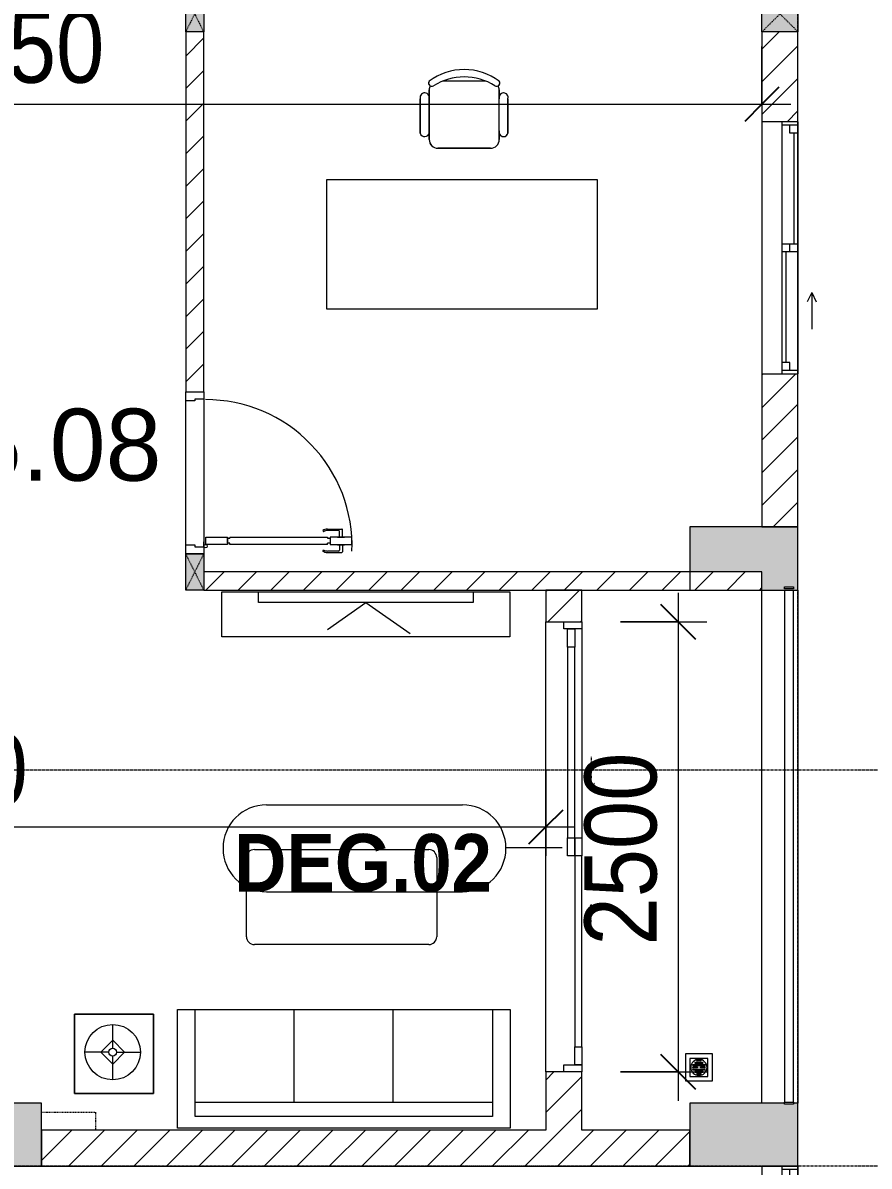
# Model space of a CAD drawing. Header units: millimetres. Extents: x 1591 to 239243, y -15958 to 82755.
# Drawn here: x 224947 to 229646, y 37037 to 43387 of the extents above; entities that cross this region are included whole.
import ezdxf

# ---------------------------------------------------------------- set-up
doc = ezdxf.new("R2010")
doc.units = ezdxf.units.MM
for name, pattern in [('Dash 1_8_', [6.35, 3.175, -3.175]), ('Dash_2_', [6, 3, -3]), ('Grid Line', [22.225, 12.7, -3.175, 3.175, -3.175])]:
    doc.linetypes.add(name, pattern=pattern)
for name, color, linetype, lineweight in [('0-1', 250, 'Continuous', 5), ('A-ANNO-DIMS', 211, 'Continuous', 9), ('A-ANNO-DIMS-160', 211, 'Continuous', 9), ('A-AREA', 32, 'Dash 1_8_', 9), ('A-AREA-IDEN', 2, 'Continuous', 9), ('A-DETL-GENF-1', 9, 'Continuous', 9), ('A-DOOR', 31, 'Continuous', 9), ('A-DOOR-1', 254, 'Continuous', 9), ('A-DOOR-2', 9, 'Continuous', 9), ('A-DOOR-FRAM', 31, 'Continuous', 9), ('A-DOOR-HDLN', 31, 'Dash_2_', 9), ('A-DOOR-IDEN', 31, 'Continuous', 9), ('A-FLOR-2', 9, 'Continuous', 9), ('A-FLOR-HRAL', 11, 'Continuous', 9), ('A-GLAZ', 151, 'Continuous', 9), ('A-WALL', 113, 'Continuous', 9), ('A-WALL-1', 253, 'Continuous', 18), ('A-WALL-2', 9, 'Continuous', 9), ('A-WALL-3', 113, 'Continuous', 18), ('A-WALL-PATT-1', 10, 'Continuous', 9), ('A-WALL-PATT-2', 111, 'Continuous', 9), ('I-FURN', 30, 'Continuous', 9), ('I-FURN-1', 254, 'Continuous', 9), ('M-EQPM-1', 254, 'Continuous', 9), ('S-COLS', 52, 'Continuous', 9), ('S-COLS-1', 52, 'Continuous', 5), ('S-COLS-2', 250, 'Continuous', 18), ('S-COLS-4', 254, 'Continuous', 9), ('S-COLS-5', 253, 'Continuous', 18), ('S-COLS-6', 52, 'Continuous', 18), ('S-COLS-HDLN', 52, 'Dash_2_', 9), ('S-COLS-HDLN-1', 9, 'Dash_2_', 9), ('S-GRID-1', 1, 'Grid Line', 9)]:
    doc.layers.add(name, color=color, linetype=linetype, lineweight=lineweight)
doc.styles.add('Arial_9', font='arial_0.ttf', dxfattribs={"height": 400})
doc.styles.add('Arial_B_4', font='arialbd_0.ttf', dxfattribs={"width": 0.9, "height": 320})
doc.styles.add('UTM Avo', font='UTM Avo.ttf', dxfattribs={"width": 0.9, "height": 400})
doc.dimstyles.new('1_Dim_chi_tiet_2_5', dxfattribs={"dimscale": 304.8, "dimtxt": 399.720379, "dimasz": 0.629921, "dimexe": 0.524934, "dimexo": 0.0625, "dimgap": 0.052493, "dimtad": 1, "dimdec": 0, "dimrnd": 5, "dimzin": 0, "dimdsep": 46, "dimtxsty": 'UTM Avo', "dimblk1": 'OBLIQUE', "dimblk2": 'OBLIQUE', "dimsah": 1, "dimcen": 0.09, "dimdle": 0.524934, "dimazin": 0, "dimtfac": 1, "dimtdec": 4, "dimtix": 1, "dimtmove": 0, "dimatfit": 3, "dimfxl": 1.049869, "dimfxlon": 1, "dimtvp": 1, "dimtolj": 1, "dimtzin": 0, "dimarcsym": 2})
doc.dimstyles.new('1_Dim_chi_tiet_2_5_1', dxfattribs={"dimscale": 304.8, "dimtxt": 399.720379, "dimasz": 0.629921, "dimexe": 0.524934, "dimexo": 0.0625, "dimgap": 0.052493, "dimtad": 1, "dimdec": 0, "dimrnd": 5, "dimzin": 0, "dimdsep": 46, "dimtxsty": 'UTM Avo', "dimblk1": 'OBLIQUE', "dimblk2": 'OBLIQUE', "dimsah": 1, "dimcen": 0.09, "dimdle": 0.524934, "dimazin": 0, "dimtfac": 1, "dimtdec": 4, "dimtix": 1, "dimtmove": 0, "dimatfit": 3, "dimfxl": 1.049869, "dimfxlon": 1, "dimtvp": 1, "dimtolj": 1, "dimtzin": 0, "dimarcsym": 2})
pattern_1 = [(45, (0, 0), (-90.50967, 90.50967), [])]
pattern_2 = [(45, (101998.83, 0), (-90.50967, 90.50967), [])]

# ---------------------------------------------------------------- blocks, each defined once
blk = doc.blocks.new('NCV_TKTC_KET CAU_rvt-1-TKCS_MB TẦNG 5')
at = {"layer": 'S-COLS-1'}
h = blk.add_hatch(color=256, dxfattribs=at)
h.paths.add_polyline_path([(127252.4, 40236.9), (127252.4, 40586.9), (126652.4, 40585.9), (126652.6, 40336.9), (127052.6, 40336.9), (127052.6, 40236.9), (127227.6, 40236.9)])
h.paths.add_polyline_path([(127227.6, 40243.7), (127177.6, 40243.7), (127177.6, 40253.7), (127227.6, 40253.7)])
for points in [[(122208.4, 37036.9), (123052.6, 37036.9), (123052.6, 37386.9), (122052.6, 37386.9), (122052.6, 37036.9)], [(127052.6, 37036.9), (127052.6, 37037.4), (127252.6, 37037.4), (127252.4, 37386.9), (127227.6, 37386.9), (127227.6, 37381.9), (127177.6, 37381.9), (127177.6, 37386.9), (126652.6, 37386.9), (126652.6, 37036.9), (127044.5, 37036.9)]]:
    blk.add_hatch(color=256, dxfattribs=at).paths.add_polyline_path(points)
at = {"layer": 'S-COLS-2'}
for p, q in [((126652.4, 40586.9), (126652.4, 40236.9)), ((127252.4, 40586.9), (126652.4, 40586.9)), ((127252.4, 40236.9), (127252.4, 40586.9)), ((126652.4, 40236.9), (127252.4, 40236.9)), ((123052.6, 37386.9), (122052.6, 37386.9)), ((123052.6, 37036.9), (123052.6, 37386.9)), ((126652.6, 37386.9), (126652.6, 37036.9)), ((127177.6, 37386.9), (126652.6, 37386.9)), ((127252.6, 37386.9), (127227.6, 37386.9)), ((127252.6, 37036.9), (127252.6, 37386.9)), ((122052.6, 37036.9), (123052.6, 37036.9)), ((126652.6, 37036.9), (127252.6, 37036.9))]:
    blk.add_line(p, q, dxfattribs=at)
blk = doc.blocks.new('DOOR_CW_01 CANH MO-PANEL KINH - DIW_01-900x2200-CỬA GỖ VÂN LAMINATE-553375-TKCS_MB TẦNG 5')
at = {"layer": 'A-DETL-GENF-1'}
for p, q in [((-397, -182), (-397, -62)), ((-397, -62), (-357, -62)), ((-357, -62), (-357, -182)), ((-357, -182), (-397, -182)), ((-391, -196), (-391, -182)), ((-391, -182), (-363, -182)), ((-363, -182), (-363, -196)), ((-397, -196), (-391, -196)), ((-397, -738), (-397, -196)), ((-357, -196), (-363, -196)), ((-357, -196), (-357, -738)), ((-442, -737), (-442, -816.5)), ((-434, -799.5), (-434, -737)), ((-433.9, -711.2), (-427.3, -715.8)), ((-397, -738), (-391, -738)), ((-357, -752), (-397, -752)), ((-397, -752), (-397, -872)), ((-391, -752), (-391, -738)), ((-363, -752), (-391, -752)), ((-357, -738), (-363, -738)), ((-363, -738), (-363, -752)), ((-357, -872), (-357, -752)), ((-320.1, -711.2), (-326.7, -715.8)), ((-320, -799.5), (-320, -737)), ((-312, -737), (-312, -816.5)), ((-399, -820.5), (-438, -820.5)), ((-399, -803.5), (-430, -803.5)), ((-399, -792.2), (-399, -831.8)), ((-397, -792.2), (-399, -792.2)), ((-397, -792.2), (-397, -831.8)), ((-357, -792.2), (-357, -831.8)), ((-357, -792.2), (-355, -792.2)), ((-355, -792.2), (-355, -831.8)), ((-355, -803.5), (-324, -803.5)), ((-355, -820.5), (-316, -820.5)), ((-399, -831.8), (-397, -831.8)), ((-397, -872), (-357, -872)), ((-355, -831.8), (-357, -831.8))]:
    blk.add_line(p, q, dxfattribs=at)
blk.add_circle((-407, -60), 10, dxfattribs=at)
for centre, radius, start, end in [((-407, -60), 814, 268, 0), ((-397, -737), 45, 145, 180), ((-397, -737), 37, 145, 180), ((-357, -737), 37, 0, 35), ((-357, -737), 45, 360, 35), ((-438, -816.5), 4, 180, 270), ((-430, -799.5), 4, 180, 270), ((-324, -799.5), 4, 270, 0), ((-316, -816.5), 4, 270, 0)]:
    blk.add_arc(centre, radius, start, end, dxfattribs=at)
at = {"layer": 'A-DOOR-2'}
for p, q in [((-450, -50), (-450, 50)), ((-450, 50), (-400, 50)), ((-400, 50), (-400, 0)), ((400, 0), (400, 50)), ((400, 50), (450, 50)), ((450, 50), (450, -50)), ((-410, -50), (-450, -50)), ((-410, 0), (-410, -50)), ((-400, 0), (-410, 0)), ((-407, -50), (-382, -50)), ((410, 0), (400, 0)), ((410, -50), (410, 0)), ((450, -50), (410, -50))]:
    blk.add_line(p, q, dxfattribs=at)
blk = doc.blocks.new('BAN LV A - BAN LV A_dwg_ban hoc2-348006-TKCS_MB TẦNG 5')
at = {"layer": 'I-FURN'}
for p, q in [((-194.4, 388.8), (-194.4, 113.4)), ((145.8, 437.4), (-145.8, 437.4)), ((194.4, 113.4), (194.4, 388.8)), ((-243, 354.4), (-243, 162)), ((194.4, 351.4), (194.4, 150.8)), ((243.7, 162), (243.7, 354.4)), ((-120.5, 64.8), (120.5, 64.8))]:
    blk.add_line(p, q, dxfattribs=at)
at = {"layer": 'I-FURN', "flags": 128}
blk.add_lwpolyline([(-737.8, 610.5), (-737.8, 1330.5), (-154.9, 1330.5), (762.2, 1330.5), (762.2, 610.5)], close=True, dxfattribs=at)
at = {"layer": 'I-FURN'}
for centre, radius, start, end in [((-145.8, 388.8), 48.6, 90, 180), ((145.8, 388.8), 48.6, 360, 90), ((-218.7, 347.3), 25.3, 343.7398, 163.7398), ((219.4, 347.3), 25.3, 16.2602, 170.70537), ((-218.7, 154.9), 25.3, 163.7398, 16.2602), ((219.4, 154.9), 25.3, 189.29463, 16.2602), ((-180.2, 75.4), 17.8, 57.97259, 216.69006), ((-145.8, 113.4), 48.6, 180, 207.58444), ((0, 324), 324, 233.1301, 306.8699), ((0, 359.3), 318.2, 237.57575, 302.42425), ((180.2, 75.4), 17.8, 323.30994, 122.02741), ((145.8, 113.4), 48.6, 332.41556, 0)]:
    blk.add_arc(centre, radius, start, end, dxfattribs=at)
blk = doc.blocks.new('BAN LV A - BAN LV A_dwg-348005-TKCS_MB TẦNG 5')
at = {"extrusion": (0, 0, -1), "zscale": -1, "rotation": 180}
blk.add_blockref('BAN LV A - BAN LV A_dwg_ban hoc2-348006-TKCS_MB TẦNG 5', (-729, 1383.7), dxfattribs=at)
blk = doc.blocks.new('BAN LV A - BAN LV A-401069-TKCS_MB TẦNG 5')
at = {"layer": 'I-FURN-1'}
for p, q in [((-8.8, -53.2), (1491.2, -53.2)), ((-8.8, -773.2), (-8.8, -53.2)), ((1491.2, -53.2), (1491.2, -773.2)), ((1491.2, -773.2), (-8.8, -773.2)), ((583.2, -946.3), (874.8, -946.3)), ((534.6, -1029.3), (534.6, -994.9)), ((923.4, -994.9), (923.4, -1032.3)), ((486, -1221.7), (486, -1029.3)), ((972.7, -1029.3), (972.7, -1221.7)), ((534.6, -1270.3), (534.6, -1235.9)), ((923.4, -1232.9), (923.4, -1270.3))]:
    blk.add_line(p, q, dxfattribs=at)
for centre, radius, start, end in [((583.2, -994.9), 48.6, 90, 180), ((874.8, -994.9), 48.6, 0, 90), ((510.3, -1036.4), 25.3, 16.2602, 163.7398), ((948.4, -1036.4), 25.3, 16.2602, 170.70537), ((510.3, -1228.8), 25.3, 163.7398, 343.7398), ((948.4, -1228.8), 25.3, 189.29463, 16.2602), ((548.9, -1308.3), 17.8, 119.40397, 216.69006), ((583.2, -1270.3), 48.6, 180, 207.58444), ((729, -1059.7), 324, 233.1301, 306.8699), ((874.8, -1270.3), 48.6, 332.41556, 0), ((909.2, -1308.3), 17.8, 323.30994, 60.59603)]:
    blk.add_arc(centre, radius, start, end, dxfattribs=at)
at = {"extrusion": (0, 0, -1), "zscale": -1, "rotation": 180}
blk.add_blockref('BAN LV A - BAN LV A_dwg-348005-TKCS_MB TẦNG 5', (0, 0), dxfattribs=at)
blk = doc.blocks.new('THU NUOC - THU NUOC-461820-TKCS_MB TẦNG 5')
at = {"layer": 'M-EQPM-1'}
for p, q in [((-66.3, 70.6), (-66.3, -79.4)), ((83.7, 70.6), (-66.3, 70.6)), ((83.7, -79.4), (83.7, 70.6)), ((58.7, 45.6), (-41.3, 45.6)), ((-41.3, 45.6), (-41.3, -54.4)), ((-23.3, 10.8), (40.9, 10.8)), ((40.9, 4.8), (-23.3, 4.8)), ((-11, 23.3), (28.5, 23.3)), ((28.5, 17.3), (-11, 17.3)), ((-1.1, 35.6), (18.5, 35.6)), ((18.5, 29.6), (-1.1, 29.6)), ((58.7, -54.4), (58.7, 45.6)), ((-41.3, -54.4), (58.7, -54.4)), ((-23.3, -1.2), (0.7, -1.2)), ((0.7, -7.2), (-23.3, -7.2)), ((-23.3, -13.6), (40.9, -13.6)), ((40.9, -19.6), (-23.3, -19.6)), ((-11, -26.1), (28.5, -26.1)), ((28.5, -32.1), (-11, -32.1)), ((-1.1, -38.5), (18.5, -38.5)), ((18.5, -44.5), (-1.1, -44.5)), ((0.7, -1.2), (0.7, -7.2)), ((16.7, -1.2), (40.9, -1.2)), ((16.7, -7.2), (16.7, -1.2)), ((40.9, -7.2), (16.7, -7.2)), ((-66.3, -79.4), (83.7, -79.4))]:
    blk.add_line(p, q, dxfattribs=at)
for centre, radius, start, end in [((8.7, -4.4), 45, 0, 180), ((8.7, -4.4), 45, 0, 180), ((-23.3, 7.8), 3, 90, 270), ((-11, 20.3), 3, 90, 270), ((-1.1, 32.6), 3, 90, 270), ((18.5, 32.6), 3, 270, 90), ((28.5, 20.3), 3, 270, 90), ((40.9, 7.8), 3, 270, 90), ((8.7, -4.4), 45, 180, 360), ((8.7, -4.4), 45, 180, 360), ((-23.3, -4.2), 3, 90, 270), ((-23.3, -16.6), 3, 90, 270), ((-11, -29.1), 3, 90, 270), ((-1.1, -41.5), 3, 90, 270), ((18.5, -41.5), 3, 270, 90), ((28.5, -29.1), 3, 270, 90), ((40.9, -4.2), 3, 270, 90), ((40.9, -16.6), 3, 270, 90)]:
    blk.add_arc(centre, radius, start, end, dxfattribs=at)
blk = doc.blocks.new('G1_SOF - BO TRU - 100x200-746114-TKCS_MB TẦNG 5')
at = {"layer": 'S-COLS'}
blk.add_hatch(color=256, dxfattribs=at).paths.add_polyline_path([(50, -100), (50, 100), (-50, 100), (-50, -100)])
at = {"layer": 'S-COLS-5'}
for p, q in [((-50, 100), (50, 100)), ((-50, -100), (-50, 100)), ((50, 100), (50, -100)), ((50, -100), (-50, -100))]:
    blk.add_line(p, q, dxfattribs=at)
at = {"layer": 'S-COLS-HDLN-1'}
for p, q in [((50, -100), (-50, 100)), ((-50, -100), (50, 100))]:
    blk.add_line(p, q, dxfattribs=at)
blk = doc.blocks.new('LOBBY_SOFA_1 - LOBBY_SOFA_1-901228-TKCS_MB TẦNG 5')
at = {"layer": 'I-FURN'}
for p, q in [((-2128.3, 1548.5), (-1160.3, 1548.5)), ((-2172.3, 1064.5), (-2172.3, 1504.5)), ((-1116.3, 1504.5), (-1116.3, 1064.5)), ((-1160.3, 1020.5), (-2128.3, 1020.5)), ((-2556, 660), (-708, 660)), ((-2556, 0), (-2556, 660)), ((-2457, 66), (-2457, 660)), ((-1907, 143), (-1907, 660)), ((-1357, 143), (-1357, 660)), ((-807, 660), (-807, 66)), ((-708, 660), (-708, 0)), ((-2688.2, 633.5), (-3128.2, 633.5)), ((-3128.2, 633.5), (-3128.2, 193.5)), ((-2915.4, 445), (-2915.4, 577)), ((-2688.2, 193.5), (-2688.2, 633.5)), ((-2981.4, 423), (-2915.4, 489)), ((-2915.4, 489), (-2849.4, 423)), ((-2937.4, 423), (-3069.4, 423)), ((-2915.4, 357), (-2981.4, 423)), ((-2849.4, 423), (-2915.4, 357)), ((-2915.4, 269), (-2915.4, 401)), ((-2893.4, 423), (-2761.4, 423)), ((-3128.2, 193.5), (-2688.2, 193.5)), ((-807, 143), (-2457, 143)), ((-807, 66), (-2457, 66)), ((-708, 0), (-2556, 0))]:
    blk.add_line(p, q, dxfattribs=at)
for radius in [154, 22]:
    blk.add_circle((-2915.4, 423), radius, dxfattribs=at)
for centre, start, end in [((-2128.3, 1504.5), 90, 180), ((-1160.3, 1504.5), 0, 90), ((-2128.3, 1064.5), 180, 270), ((-1160.3, 1064.5), 270, 0)]:
    blk.add_arc(centre, 44, start, end, dxfattribs=at)
at = {"layer": 'I-FURN-1'}
for p, q in [((-2128.3, 1548.5), (-1160.3, 1548.5)), ((-2172.3, 1064.5), (-2172.3, 1504.5)), ((-1116.3, 1504.5), (-1116.3, 1064.5)), ((-1160.3, 1020.5), (-2128.3, 1020.5)), ((-2556, 660), (-708, 660)), ((-2556, 0), (-2556, 660)), ((-708, 660), (-708, 0)), ((-3128.2, 633.5), (-2688.2, 633.5)), ((-3128.2, 193.5), (-3128.2, 633.5)), ((-2688.2, 633.5), (-2688.2, 193.5)), ((-2688.2, 193.5), (-3128.2, 193.5)), ((-708, 0), (-2556, 0))]:
    blk.add_line(p, q, dxfattribs=at)
for centre, start, end in [((-2128.3, 1504.5), 90, 180), ((-1160.3, 1504.5), 0, 90), ((-2128.3, 1064.5), 180, 270), ((-1160.3, 1064.5), 270, 0)]:
    blk.add_arc(centre, 44, start, end, dxfattribs=at)
blk = doc.blocks.new('RES_BAN AN - RES_BAN AN-901221-TKCS_MB TẦNG 5')
at = {"layer": 'I-FURN-1'}
for p, q in [((0, 250), (1600, 250)), ((0, 0), (0, 250)), ((1600, 250), (1600, 0)), ((1600, 0), (0, 0))]:
    blk.add_line(p, q, dxfattribs=at)
blk = doc.blocks.new('KE TIVI-2 - KE TIVI-2-901222-TKCS_MB TẦNG 5')
at = {"layer": 'I-FURN-1'}
for p, q in [((0, 60), (-245.7, 232.1)), ((213, 209.1), (0, 60)), ((-595.6, 60), (595.6, 60)), ((-595.6, 0), (-595.6, 60)), ((595.6, 0), (-595.6, 0)), ((595.6, 60), (595.6, 0))]:
    blk.add_line(p, q, dxfattribs=at)
blk = doc.blocks.new('NCV_TKTC_TANG 5_rvt-1-TKCS_MB TẦNG 5')
at = {"layer": 'A-WALL-PATT-1'}
h = blk.add_hatch(dxfattribs=at)
h.set_pattern_fill('FP_1', color=256, style=0, pattern_type=2)
h.set_pattern_definition(pattern_1)
h.paths.add_polyline_path([(123952.6, 40436.9), (123952.6, 40437.3), (123902.6, 40436.9)])
h.paths.add_polyline_path([(123952.6, 41337.3), (123952.6, 43336.5), (123852.6, 43336.5), (123852.6, 41337.3), (123902.6, 41337.3)])
h = blk.add_hatch(dxfattribs=at)
h.set_pattern_fill('FP_1', color=256, style=0, pattern_type=2)
h.set_pattern_definition(pattern_1)
h.paths.add_polyline_path([(126052.6, 40236.9), (127052.6, 40236.9), (127052.6, 40336.9), (123952.6, 40336.5), (123952.6, 40236.9), (125852.6, 40236.9)])
at = {"layer": 'A-FLOR-2'}
for p, q in [((123852.6, 40487.3), (123852.6, 41287.3)), ((123952.6, 41297.3), (123952.6, 40477.3)), ((125852.6, 37560.3), (125852.6, 40060.3))]:
    blk.add_line(p, q, dxfattribs=at)
at = {"layer": 'A-WALL-1'}
for p, q in [((123852.6, 43336.5), (123852.6, 41337.3)), ((123952.6, 43336.5), (123852.6, 43336.5)), ((123952.6, 41337.3), (123952.6, 43336.5)), ((127052.6, 40336.9), (123952.6, 40336.9)), ((127052.6, 40236.9), (127052.6, 40336.9)), ((123952.6, 40236.9), (127052.6, 40236.9))]:
    blk.add_line(p, q, dxfattribs=at)
at = {"layer": 'A-WALL-2'}
for p, q in [((123852.6, 40487.3), (123852.6, 41287.3)), ((123952.6, 41297.3), (123952.6, 40477.3))]:
    blk.add_line(p, q, dxfattribs=at)
at = {"layer": 'A-DOOR-1', "rotation": 90.00000000000074}
blk.add_blockref('DOOR_CW_01 CANH MO-PANEL KINH - DIW_01-900x2200-CỬA GỖ VÂN LAMINATE-553375-TKCS_MB TẦNG 5', (123902.6, 40887.3), dxfattribs=at)
at = {"layer": 'I-FURN-1', "rotation": 180}
for name, p in [('BAN LV A - BAN LV A-401069-TKCS_MB TẦNG 5', (126128.2, 41744.2)), ('RES_BAN AN - RES_BAN AN-901221-TKCS_MB TẦNG 5', (125652.9, 40226.9)), ('KE TIVI-2 - KE TIVI-2-901222-TKCS_MB TẦNG 5', (124852.9, 40226.9))]:
    blk.add_blockref(name, p, dxfattribs=at)
at = {"layer": 'I-FURN-1'}
blk.add_blockref('LOBBY_SOFA_1 - LOBBY_SOFA_1-901228-TKCS_MB TẦNG 5', (126362.6, 37246.9), dxfattribs=at)
at = {"layer": 'M-EQPM-1', "rotation": 180}
blk.add_blockref('THU NUOC - THU NUOC-461820-TKCS_MB TẦNG 5', (126711.3, 37580.9), dxfattribs=at)
at = {"layer": 'S-COLS-4', "rotation": 180}
for p in [(123902.6, 43436.9), (123902.6, 40336.9)]:
    blk.add_blockref('G1_SOF - BO TRU - 100x200-746114-TKCS_MB TẦNG 5', p, dxfattribs=at)
blk = doc.blocks.new('G1_SOF - BO TRU - 200x200-3055084-TKCS_MB TẦNG 5')
at = {"layer": 'S-COLS'}
blk.add_hatch(color=256, dxfattribs=at).paths.add_polyline_path([(8.4, 100), (-100, 100), (-100, -100), (100, -100), (100, 100)])
at = {"layer": 'S-COLS-6'}
for p, q in [((-100, 100), (100, 100)), ((-100, -100), (-100, 100)), ((100, 100), (100, -100)), ((100, -100), (-100, -100))]:
    blk.add_line(p, q, dxfattribs=at)
at = {"layer": 'S-COLS-HDLN'}
for p, q in [((100, -100), (-100, 100)), ((-100, -100), (100, 100))]:
    blk.add_line(p, q, dxfattribs=at)
blk = doc.blocks.new('1_FAMILY RVT - W01-WxH 1400x1400xmm-389822-TKCS_MB TẦNG 5')
at = {"layer": 'A-GLAZ'}
for p, q in [((248.4, 172.39), (299.2, 197.79)), ((248.4, 172.39), (299.2, 146.99)), ((248.4, 172.39), (451.6, 172.39)), ((-700, 96.19), (-700, -103.81)), ((700, 96.19), (-700, 96.19)), ((-700, 96.19), (-636.5, 96.19)), ((-680.95, 96.19), (-680.95, 7.29)), ((-636.5, 96.19), (-22.225, 96.19)), ((-636.5, 96.19), (-636.5, 51.74)), ((-636.5, 73.965), (-22.225, 73.965)), ((-22.225, 7.29), (-22.225, 96.19)), ((-22.225, 96.19), (22.225, 96.19)), ((22.225, 96.19), (680.95, 96.19)), ((22.225, 96.19), (22.225, 7.29)), ((680.95, 96.19), (700, 96.19)), ((680.95, 96.19), (680.95, 7.29)), ((700, -103.81), (700, 96.19)), ((-700, 7.29), (-680.95, 7.29)), ((-636.5, 51.74), (-680.95, 51.74)), ((-680.95, 7.29), (-22.225, 7.29)), ((22.225, 51.74), (-22.225, 51.74)), ((-22.225, 7.29), (22.225, 7.29)), ((22.225, 29.515), (636.5, 29.515)), ((22.225, 7.29), (636.5, 7.29)), ((636.5, 51.74), (636.5, 7.29)), ((680.95, 51.74), (636.5, 51.74)), ((636.5, 7.29), (700, 7.29)), ((-700, -103.81), (700, -103.81))]:
    blk.add_line(p, q, dxfattribs=at)
blk = doc.blocks.new('1_FAMILY RVT - W01-WxH 1000x3200-3536800-TKCS_MB TẦNG 5')
at = {"layer": 'A-GLAZ'}
for p, q in [((698.4, 172.39), (749.2, 197.79)), ((698.4, 172.39), (749.2, 146.99)), ((698.4, 172.39), (901.6, 172.39)), ((-1600, 96.19), (-1600, -103.81)), ((1600, 96.19), (-1600, 96.19)), ((-1600, 96.19), (-1536.5, 96.19)), ((-1580.95, 96.19), (-1580.95, 7.29)), ((-1536.5, 96.19), (-22.225, 96.19)), ((-1536.5, 96.19), (-1536.5, 51.74)), ((-1536.5, 73.965), (-22.225, 73.965)), ((-22.225, 7.29), (-22.225, 96.19)), ((-22.225, 96.19), (22.225, 96.19)), ((22.225, 96.19), (1580.95, 96.19)), ((22.225, 96.19), (22.225, 7.29)), ((1580.95, 96.19), (1600, 96.19)), ((1580.95, 96.19), (1580.95, 7.29)), ((1600, -103.81), (1600, 96.19)), ((-1600, 7.29), (-1580.95, 7.29)), ((-1536.5, 51.74), (-1580.95, 51.74)), ((-1580.95, 7.29), (-22.225, 7.29)), ((22.225, 51.74), (-22.225, 51.74)), ((-22.225, 7.29), (22.225, 7.29)), ((22.225, 29.515), (1536.5, 29.515)), ((22.225, 7.29), (1536.5, 7.29)), ((1536.5, 51.74), (1536.5, 7.29)), ((1580.95, 51.74), (1536.5, 51.74)), ((1536.5, 7.29), (1600, 7.29)), ((-1600, -103.81), (1600, -103.81))]:
    blk.add_line(p, q, dxfattribs=at)
blk = doc.blocks.new('Railing - 50 x 10mm-1251311-TKCS_MB TẦNG 5')
at = {"layer": 'A-FLOR-HRAL'}
for p, q in [((25, 5), (-25, 5)), ((-25, 5), (-25, -5)), ((25, -5), (25, 5)), ((-25, -5), (25, -5))]:
    blk.add_line(p, q, dxfattribs=at)
blk = doc.blocks.new('Railing - Railing-3262922-TKCS_MB TẦNG 5')
at = {"layer": 'A-FLOR-HRAL'}
for p, q in [((127177.6, 40236.9), (127177.6, 37391.9)), ((127227.6, 37391.9), (127227.6, 40236.9))]:
    blk.add_line(p, q, dxfattribs=at)
at = {"extrusion": (0, 0, -1), "zscale": -1}
for p in [(-127202.6, 40248.7), (-127202.6, 37386.9)]:
    blk.add_blockref('Railing - 50 x 10mm-1251311-TKCS_MB TẦNG 5', p, dxfattribs=at)
blk = doc.blocks.new('DEG_02-DEG_03 - DEG_02-2500x2400mm-CỬA ĐI 02 CÁNH TRƯỢT-841416-TKCS_MB TẦNG 5')
at = {"layer": 'A-DOOR'}
for p, q in [((-1210, -100), (-1210, -60)), ((-1210, -60), (-1110, -60)), ((-1110, -60), (-1110, -100)), ((-50, -60), (-1110, -60)), ((-50, -60), (-50, -20)), ((-50, -20), (50, -20)), ((50, -60), (-50, -60)), ((-50, -100), (-50, -60)), ((-50, -60), (50, -60)), ((50, -20), (50, -60)), ((1110, -20), (50, -20)), ((50, -60), (1110, -60)), ((50, -60), (50, -100)), ((1110, -60), (1110, -20)), ((1110, -20), (1210, -20)), ((1210, -60), (1110, -60)), ((1210, -20), (1210, -60)), ((-1110, -100), (-1210, -100)), ((-1110, -100), (-50, -100)), ((50, -100), (-50, -100))]:
    blk.add_line(p, q, dxfattribs=at)
at = {"layer": 'A-DOOR-FRAM'}
for p, q in [((-1250, 0), (-1210, 0)), ((-1250, -100), (-1250, 0)), ((-1210, 0), (-1210, -100)), ((1210, -100), (1210, 0)), ((1210, 0), (1250, 0)), ((1250, 0), (1250, -100)), ((-1210, -100), (-1250, -100)), ((1250, -100), (1210, -100))]:
    blk.add_line(p, q, dxfattribs=at)
at = {"layer": 'A-DOOR-HDLN'}
for p, q in [((-500.4, -151.1), (-320.4, -151.1)), ((-320.4, -151.1), (-355, -131.1)), ((-320.4, -151.1), (-355, -171.1)), ((320.4, -151.1), (355, -131.1)), ((320.4, -151.1), (355, -171.1)), ((500.4, -151.1), (320.4, -151.1))]:
    blk.add_line(p, q, dxfattribs=at)
blk = doc.blocks.new('DIMBLOCK72-TKCS_MB TẦNG 5')
at = {"layer": 'A-ANNO-DIMS-160'}
for p, q in [((221051.3, 39240.8), (221051.3, 38760.8)), ((221051.3, 38920.8), (221051.3, 39240.8)), ((227851.4, 39240.8), (227851.4, 38760.8)), ((227851.4, 38920.8), (227851.4, 39240.8)), ((220891.3, 38920.8), (228011.4, 38920.8))]:
    blk.add_line(p, q, dxfattribs=at)
at = {"layer": 'A-ANNO-DIMS-160', "lineweight": 25}
for p, q in [((221051.3, 38920.8), (221147.3, 39016.8)), ((227851.4, 38920.8), (227947.4, 39016.8)), ((221051.3, 38920.8), (220955.3, 38824.8)), ((227851.4, 38920.8), (227755.4, 38824.8))]:
    blk.add_line(p, q, dxfattribs=at)
at = {"layer": 'A-ANNO-DIMS-160', "color": 0, "insert": (223903.6, 39440.4), "char_height": 400, "width": 1314.636, "attachment_point": 1, "line_spacing_factor": 1.110334, "style": 'UTM Avo'}
blk.add_mtext('6800', dxfattribs=at)
blk = doc.blocks.new('_Oblique')
at = {"color": 0, "linetype": 'ByBlock', "lineweight": -2}
blk.add_line((-0.5, -0.5), (0.5, 0.5), dxfattribs=at)
blk = doc.blocks.new('STN_Door Tag - STN_Door Tag-1788670-TKCS_MB TẦNG 5')
at = {"layer": 'A-DOOR-IDEN'}
for p, q in [((-3.37, 1.495), (3.431, 1.495)), ((-3.37, -1.524), (3.431, -1.524))]:
    blk.add_line(p, q, dxfattribs=at)
for centre, start, end in [((-3.37, -0.015), 90, 270), ((3.431, -0.015), 270, 90)]:
    blk.add_arc(centre, 1.509, start, end, dxfattribs=at)
blk = doc.blocks.new('DIMBLOCK210-TKCS_MB TẦNG 5')
at = {"layer": 'A-ANNO-DIMS-160'}
for p, q in [((228585.6, 40220.3), (228585.6, 37400.3)), ((228265.6, 40060.3), (228745.6, 40060.3)), ((228585.6, 40060.3), (228265.6, 40060.3)), ((228265.6, 37560.3), (228745.6, 37560.3)), ((228585.6, 37560.3), (228265.6, 37560.3))]:
    blk.add_line(p, q, dxfattribs=at)
at = {"layer": 'A-ANNO-DIMS-160', "lineweight": 25}
for p, q in [((228585.6, 40060.3), (228489.6, 40156.3)), ((228585.6, 40060.3), (228681.6, 39964.3)), ((228585.6, 37560.3), (228489.6, 37656.3)), ((228585.6, 37560.3), (228681.6, 37464.3))]:
    blk.add_line(p, q, dxfattribs=at)
at = {"layer": 'A-ANNO-DIMS-160', "color": 0, "insert": (228065.9, 38262.5), "char_height": 400, "width": 1314.636, "attachment_point": 1, "rotation": 90, "line_spacing_factor": 1.110334, "style": 'UTM Avo'}
blk.add_mtext('2500', dxfattribs=at)
blk = doc.blocks.new('DIMBLOCK316-TKCS_MB TẦNG 5')
at = {"layer": 'A-ANNO-DIMS-160'}
for p, q in [((220701.4, 43254.8), (220701.4, 42774.8)), ((220701.4, 42934.8), (220701.4, 43254.8)), ((229051.4, 43254.8), (229051.4, 42774.8)), ((229051.4, 42934.8), (229051.4, 43254.8)), ((220541.4, 42934.8), (229211.4, 42934.8))]:
    blk.add_line(p, q, dxfattribs=at)
at = {"layer": 'A-ANNO-DIMS-160', "lineweight": 25}
for p, q in [((220701.4, 42934.8), (220797.4, 43030.8)), ((229051.4, 42934.8), (229147.4, 43030.8)), ((220701.4, 42934.8), (220605.4, 42838.8)), ((229051.4, 42934.8), (228955.4, 42838.8))]:
    blk.add_line(p, q, dxfattribs=at)
at = {"layer": 'A-ANNO-DIMS-160', "color": 0, "insert": (224328.6, 43454.4), "char_height": 400, "width": 1314.636, "attachment_point": 1, "line_spacing_factor": 1.110334, "style": 'UTM Avo'}
blk.add_mtext('8350', dxfattribs=at)

msp = doc.modelspace()

# ---------------------------------------------------------------- hatches: boundary and pattern name
at = {"layer": 'A-WALL-PATT-2'}
h = msp.add_hatch(dxfattribs=at)
h.set_pattern_fill('FP_1', color=256, style=0, pattern_type=2)
h.set_pattern_definition(pattern_2)
h.paths.add_polyline_path([(229251.4, 40586.9), (229251.3, 41437.4), (229051.4, 41437.4), (229051.4, 40586.9), (229251.3, 40586.9)])
h.paths.add_polyline_path([(229251.4, 42837.4), (229251.3, 43336.9), (229051.4, 43336.9), (229051.4, 42837.4), (229251.3, 42837.4)])
h = msp.add_hatch(dxfattribs=at)
h.set_pattern_fill('FP_1', color=256, style=0, pattern_type=2)
h.set_pattern_definition(pattern_2)
h.paths.add_polyline_path([(227851.4, 37236.9), (228051.4, 37236.9), (228051.4, 37560.3), (227851.4, 37560.3), (227851.4, 37303.6)])
h.paths.add_polyline_path([(227951.4, 40060.3), (228051.4, 40060.3), (228051.4, 40236.9), (227851.4, 40236.9), (227851.4, 40060.3)])
h = msp.add_hatch(dxfattribs=at)
h.set_pattern_fill('FP_1', color=256, style=0, pattern_type=2)
h.set_pattern_definition(pattern_2)
h.paths.add_polyline_path([(227431.3, 37036.9), (228651.4, 37036.9), (228651.4, 37236.9), (225051.4, 37236.9), (225051.4, 37036.9), (225819.2, 37036.9)])

# ---------------------------------------------------------------- linework, layer by layer
at = {"layer": 'A-AREA'}
for p, q in [((225051.4, 37336.9), (225351.3, 37336.9)), ((225351.3, 37336.9), (225351.3, 37236.9))]:
    msp.add_line(p, q, dxfattribs=at)
at = {"layer": 'A-DOOR-IDEN'}
msp.add_line((227941.5, 38804.1), (227629.8, 38804.1), dxfattribs=at)
at = {"layer": 'A-WALL'}
for p, q in [((229051.4, 37386.9), (229051.4, 40236.9)), ((229251.4, 40236.9), (229251.4, 37386.9)), ((227851.4, 37560.3), (227851.4, 40060.3)), ((228051.4, 40020.3), (228051.4, 38860.3))]:
    msp.add_line(p, q, dxfattribs=at)
at = {"layer": 'A-WALL-3'}
for p, q in [((229051.4, 43336.9), (229051.4, 42837.4)), ((229251.4, 42837.4), (229251.4, 43336.9)), ((229051.4, 41437.4), (229051.4, 40586.9)), ((229251.4, 40586.9), (229251.4, 41437.4)), ((229051.4, 40586.9), (229251.4, 40586.9)), ((228051.4, 40236.9), (227851.4, 40236.9)), ((227851.4, 40236.9), (227851.4, 40060.3)), ((228051.4, 40060.3), (228051.4, 40236.9)), ((227851.4, 40060.3), (227951.4, 40060.3)), ((227951.4, 37560.3), (227851.4, 37560.3)), ((227851.4, 37560.3), (227851.4, 37236.9)), ((228051.4, 37236.9), (228051.4, 37560.3)), ((227851.4, 37236.9), (225051.4, 37236.9)), ((225051.4, 37236.9), (225051.4, 37036.9)), ((228651.4, 37236.9), (228051.4, 37236.9)), ((228651.4, 37036.9), (228651.4, 37236.9)), ((225051.4, 37036.9), (228651.4, 37036.9))]:
    msp.add_line(p, q, dxfattribs=at)
at = {"layer": 'S-GRID-1'}
for p, q in [((229251.4, 19118.3), (229251.4, 76659.6)), ((229978.4, 39236.9), (136410.9, 39236.9)), ((229978.4, 37036.9), (136410.9, 37036.9))]:
    msp.add_line(p, q, dxfattribs=at)

# ---------------------------------------------------------------- block references
at = {"layer": '0-1'}
for name in ['NCV_TKTC_KET CAU_rvt-1-TKCS_MB TẦNG 5', 'NCV_TKTC_TANG 5_rvt-1-TKCS_MB TẦNG 5']:
    msp.add_blockref(name, (101998.8, 0), dxfattribs=at)
at = {"layer": 'A-DOOR', "rotation": 90.0000000000001}
msp.add_blockref('DEG_02-DEG_03 - DEG_02-2500x2400mm-CỬA ĐI 02 CÁNH TRƯỢT-841416-TKCS_MB TẦNG 5', (227951.4, 38810.3), dxfattribs=at)
at = {"layer": 'A-DOOR-IDEN', "xscale": 159.9999999999999, "yscale": 159.9999999999999, "zscale": 159.9999999999999}
msp.add_blockref('STN_Door Tag - STN_Door Tag-1788670-TKCS_MB TẦNG 5', (226839.4, 38804.7), dxfattribs=at)
at = {"layer": 'A-FLOR-HRAL'}
msp.add_blockref('Railing - Railing-3262922-TKCS_MB TẦNG 5', (101998.8, 0), dxfattribs=at)
at = {"layer": 'A-GLAZ', "rotation": 270}
for name, p in [('1_FAMILY RVT - W01-WxH 1400x1400xmm-389822-TKCS_MB TẦNG 5', (229155.2, 42137.4)), ('1_FAMILY RVT - W01-WxH 1000x3200-3536800-TKCS_MB TẦNG 5', (229155.2, 35437.4))]:
    msp.add_blockref(name, p, dxfattribs=at)
at = {"layer": 'S-COLS', "rotation": 180}
msp.add_blockref('G1_SOF - BO TRU - 200x200-3055084-TKCS_MB TẦNG 5', (229151.4, 43436.9), dxfattribs=at)

# ---------------------------------------------------------------- texts
at = {"layer": 'A-AREA-IDEN', "insert": (224599.1, 40838.2), "char_height": 400, "width": 2233.6, "attachment_point": 8, "line_spacing_factor": 0.936439, "style": 'Arial_9'}
msp.add_mtext('\\pt8,16,24,32,40,48,56,64,72,80,88,96,104,112,120,128,136,144,152,160,168,176,184,192,200,208,216,224,232,240,248,256;A3.05.08', dxfattribs=at)
at = {"layer": 'A-DOOR-IDEN', "insert": (226836.1, 38719.4), "char_height": 320, "width": 1467.36, "attachment_point": 5, "line_spacing_factor": 0.936439, "style": 'Arial_B_4'}
msp.add_mtext('\\pt7.2,14.4,21.6,28.8,36,43.2,50.4,57.6,64.8,72,79.2,86.4,93.6,100.8,108,115.2,122.4,129.6,136.8,144,151.2,158.4,165.6,172.8,180,187.2,194.4,201.6,208.8,216,223.2,230.4;DEG.02', dxfattribs=at)

# ---------------------------------------------------------------- dimensions: what is measured, and where the dimension line sits
at = {"layer": 'A-ANNO-DIMS'}
for base, p1, p2, dimstyle, override, picture, middle in [((229051.4, 42934.8), (220701.4, 43254.8), (229051.4, 43254.8), '1_Dim_chi_tiet_2_5_1', {"dimpost": '<>', "dimfxl": 8350}, 'DIMBLOCK316-TKCS_MB TẦNG 5', (224876.4, 43157.8)), ((227851.4, 38920.8), (221051.3, 39240.8), (227851.4, 39240.8), '1_Dim_chi_tiet_2_5', {"dimpost": '<>', "dimfxl": 6800.071331}, 'DIMBLOCK72-TKCS_MB TẦNG 5', (224451.4, 39143.8))]:
    dim = msp.add_linear_dim(base=base, p1=p1, p2=p2, dimstyle=dimstyle, override=override, dxfattribs=at)
    dim.commit()
    dim.dimension.update_dxf_attribs({"geometry": picture, "text_midpoint": middle})
dim = msp.add_linear_dim(base=(228585.6, 37560.3), p1=(228265.6, 40060.3), p2=(228265.6, 37560.3), angle=90, dimstyle='1_Dim_chi_tiet_2_5', override={"dimpost": '<>', "dimfxl": 2500}, dxfattribs=at)
dim.commit()
dim.dimension.update_dxf_attribs({"geometry": 'DIMBLOCK210-TKCS_MB TẦNG 5', "text_midpoint": (228362.6, 38810.3)})

doc.saveas('drawing.dxf')
